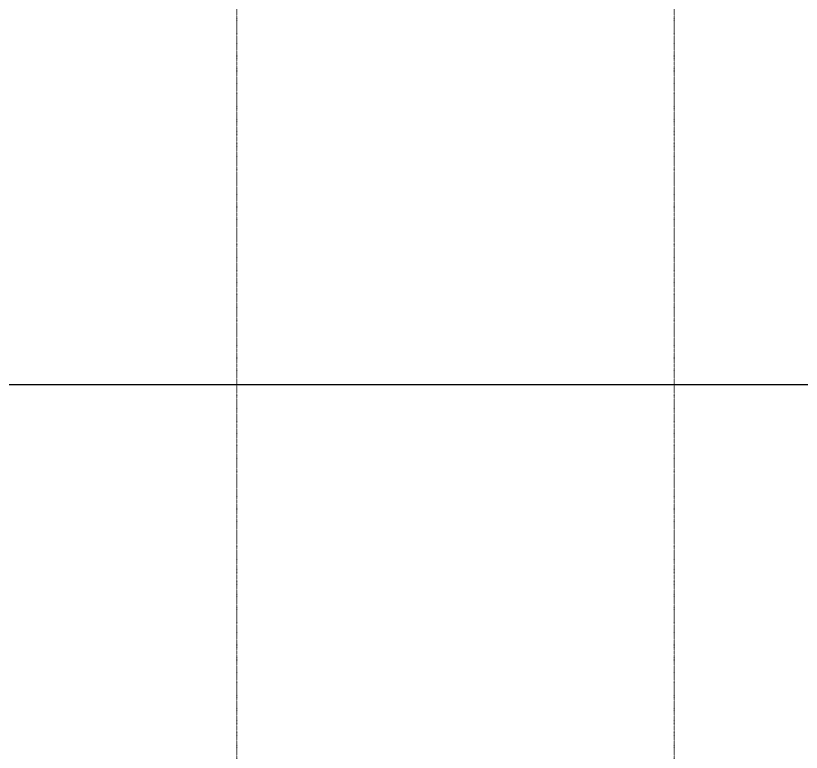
# Model space of a CAD drawing. Extents: x -32000 to 290600, y -29000 to 131250.
# Drawn here: x 47354 to 62439, y 102941 to 117096 of the extents above; entities that cross this region are included whole.
import ezdxf

# ---------------------------------------------------------------- set-up
doc = ezdxf.new("R2010")
doc.units = 0
doc.header["$LTSCALE"] = 10
doc.linetypes.add('H12PL2$0$JJP_三點線', pattern=[0.9, 0.3, -0.15, 0, -0.15, 0, -0.15, 0, -0.15])
doc.linetypes.add('XFM7P20ICA$0$H12PL2$0$JJP_三點線', pattern=[0.9, 0.3, -0.15, 0, -0.15, 0, -0.15, 0, -0.15])
doc.layers.add('H12PL2$0$S-GRID', color=252, linetype='Continuous')
doc.layers.add('XFM7P20ICA$0$H12PL2$0$S-GRID', color=252, linetype='Continuous')

# ---------------------------------------------------------------- blocks, each defined once
blk = doc.blocks.new('H12PL2')
at = {"layer": 'H12PL2$0$S-GRID', "linetype": 'H12PL2$0$JJP_三點線', "lineweight": 0}
for p, q in [((51600, 128250), (51600, -28000)), ((60000, 128250), (60000, -28000))]:
    blk.add_line(p, q, dxfattribs=at)
blk = doc.blocks.new('XFM7P20ICA$0$H12PL2')
at = {"layer": 'XFM7P20ICA$0$H12PL2$0$S-GRID', "linetype": 'XFM7P20ICA$0$H12PL2$0$JJP_三點線', "lineweight": 0}
for p, q in [((51600, 128250), (51600, -28000)), ((60000, 128250), (60000, -28000))]:
    blk.add_line(p, q, dxfattribs=at)
blk = doc.blocks.new('XFM7P20ICA')
blk.add_line((176400, 110000), (18000, 110000))
blk.add_blockref('XFM7P20ICA$0$H12PL2', (0, 0))

msp = doc.modelspace()

# ---------------------------------------------------------------- block references
for name in ['H12PL2', 'XFM7P20ICA']:
    msp.add_blockref(name, (0, 0))

doc.saveas('drawing.dxf')
